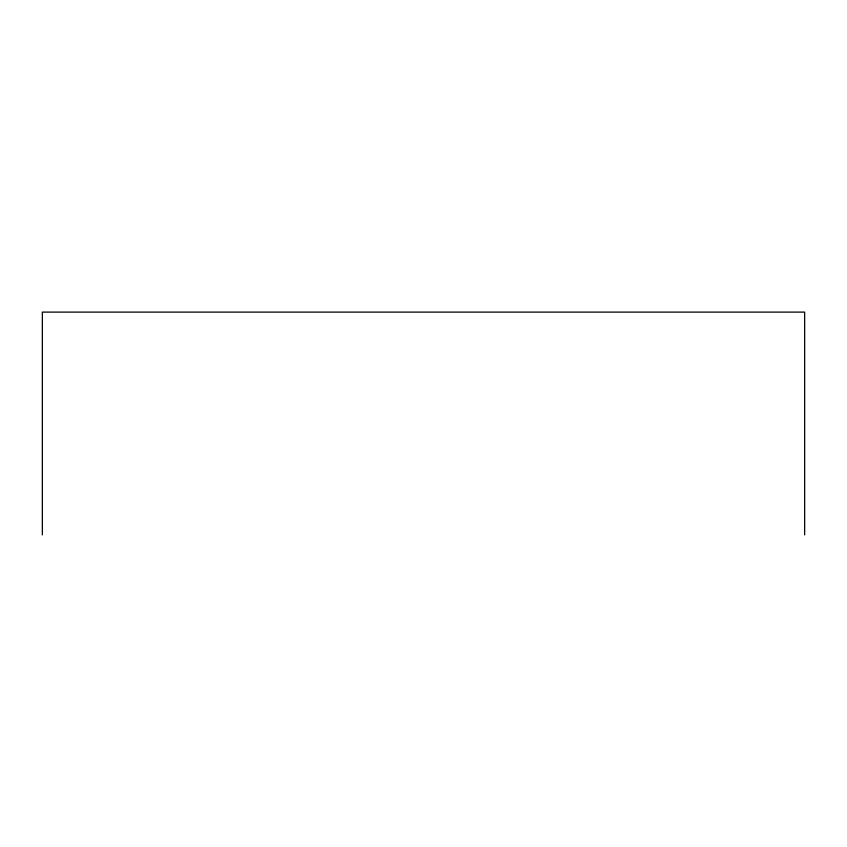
<?xml version="1.0" encoding="UTF-8"?>
<svg xmlns="http://www.w3.org/2000/svg" width="847" height="847" viewBox="0 0 847 847"><rect width="100%" height="100%" fill="white"/><g stroke="black" fill="none" stroke-linecap="round" stroke-linejoin="round"><path stroke-width="1.27" d="M804.65 534.891L804.65 312.109L42.35 312.109L42.35 534.891"/></g></svg>
